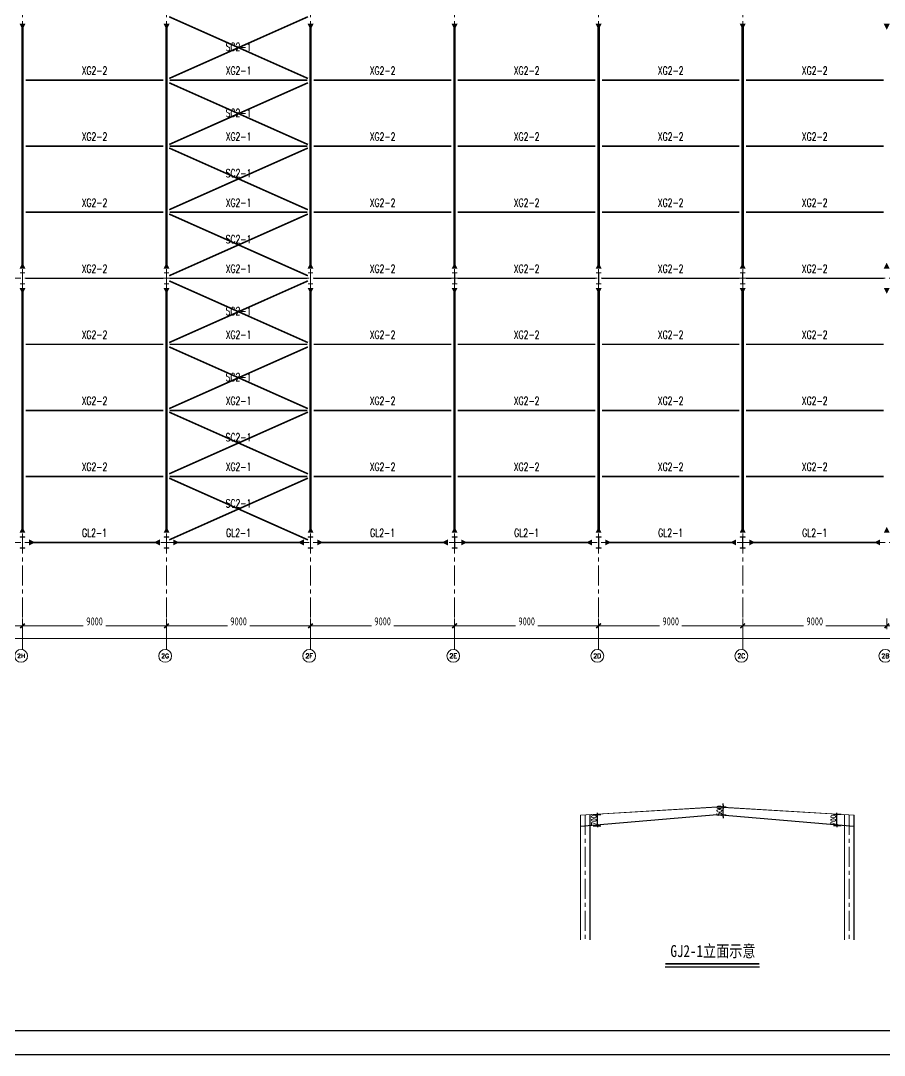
# Model space of a CAD drawing. Extents: x -1201378 to 2367219, y -619313 to 244905.
# Drawn here: x 453129 to 507092, y -96140 to -31504 of the extents above; entities that cross this region are included whole.
import ezdxf
from ezdxf.enums import TextEntityAlignment as Align

# ---------------------------------------------------------------- set-up
doc = ezdxf.new("R2010")
doc.units = 0
doc.header["$LTSCALE"] = 1000
doc.linetypes.add('CENTER', pattern=[2, 1.25, -0.25, 0.25, -0.25])
doc.layers.get('0').update_dxf_attribs({"linetype": 'CONTINUOUS'})
doc.layers.get('Defpoints').update_dxf_attribs({"linetype": 'CONTINUOUS'})
for name, color, linetype in [('0-cxFrame', 155, 'CONTINUOUS'), ('S-DIMZ', 115, 'CONTINUOUS'), ('S-TEXT', 21, 'CONTINUOUS')]:
    doc.layers.add(name, color=color, linetype=linetype)
for name, color, linetype, lineweight in [('0-cxText', 131, 'CONTINUOUS', 25), ('S-axis', 111, 'CONTINUOUS', 0), ('S-bea', 40, 'CONTINUOUS', 0), ('S-col', 2, 'CONTINUOUS', 0), ('S-dote', 5, 'CENTER', 0), ('THIN', 7, 'CONTINUOUS', 0), ('柱间支撑', 6, 'CENTER', 0), ('梁', 4, 'CONTINUOUS', 18)]:
    doc.layers.add(name, color=color, linetype=linetype, lineweight=lineweight)
doc.styles.add('_TCH_AXIS', font='COMPLEX', dxfattribs={"bigfont": 'GBCBIG'})
doc.styles.add('cx_tuming', font='simhei.ttf')
doc.styles.add('cx_tuqian1', font='')
doc.styles.add('SS1', font='tj-romans1.shx', dxfattribs={"width": 0.7, "bigfont": 'tj-hztxt1.shx'})
doc.styles.add('TSSD_Dimension', font='tssdeng.shx', dxfattribs={"width": 0.7, "bigfont": 'hztxt.shx'})
doc.styles.add('TSSD_Rein', font='tj-romans1.shx', dxfattribs={"width": 0.7, "bigfont": 'tj-hztxt.shx'})
doc.styles.add('黑体', font='simhei.ttf', dxfattribs={"width": 0.8})
doc.styles.get('cx_tuqian1').set_extended_font_data('SimSun')
doc.dimstyles.new('S-25-100', dxfattribs={"dimscale": 100, "dimtxt": 3, "dimasz": 1, "dimexe": 2, "dimexo": 0, "dimgap": 0.8, "dimtad": 1, "dimdec": 0, "dimlfac": 0.25, "dimzin": 0, "dimdsep": 46, "dimtxsty": 'SS1', "dimblk1": 'TT', "dimblk2": 'TT', "dimsah": 1, "dimcen": 1, "dimclrd": 256, "dimclre": 256, "dimclrt": 256, "dimadec": 0, "dimazin": 0, "dimtfac": 1, "dimtdec": 0, "dimtix": 1, "dimtmove": 2, "dimatfit": 0, "dimldrblk": 'TT', "dimfxl": 2, "dimtolj": 1, "dimtzin": 0, "dimarcsym": 0})
doc.dimstyles.new('TSSD_200_200', dxfattribs={"dimtxt": 500, "dimasz": 200, "dimexe": 200, "dimexo": 500, "dimgap": 200, "dimtad": 1, "dimdec": 0, "dimzin": 0, "dimdsep": 46, "dimtxsty": 'TSSD_Dimension', "dimblk": 'ARCHTICK', "dimcen": 0, "dimdle": 200, "dimclrt": 7, "dimadec": 0, "dimazin": 0, "dimtfac": 1, "dimtdec": 0, "dimtix": 1, "dimtmove": 2, "dimatfit": 3, "dimfxl": 1, "dimtolj": 1, "dimtzin": 0, "dimarcsym": 0})

# ---------------------------------------------------------------- blocks, each defined once
blk = doc.blocks.new('_ArchTick')
at = {"color": 0, "linetype": 'ByBlock', "const_width": 0.5}
blk.add_lwpolyline([(-0.71, -0.71), (0.71, 0.71)], dxfattribs=at)
blk = doc.blocks.new('*D76')
at = {"layer": 'Defpoints', "color": 0, "transparency": 16777216}
for p in [(-155758, -268348), (-146758, -268348), (-146758, -269308)]:
    blk.add_point(p, dxfattribs=at)
at = {"layer": 'S-axis', "color": 0, "lineweight": -2, "transparency": 16777216}
for p, q in [((-155758, -268848), (-155758, -269508)), ((-146758, -268848), (-146758, -269508)), ((-155958, -269308), (-151957, -269308)), ((-146558, -269308), (-150560, -269308))]:
    blk.add_line(p, q, dxfattribs=at)
at = {"layer": 'S-axis', "color": 0, "lineweight": -2, "transparency": 16777216, "xscale": 200, "yscale": 200, "zscale": 200, "rotation": 180}
blk.add_blockref('_ArchTick', (-155758, -269308), dxfattribs=at)
at = {"layer": 'S-axis', "color": 0, "lineweight": -2, "transparency": 16777216, "xscale": 200, "yscale": 200, "zscale": 200}
blk.add_blockref('_ArchTick', (-146758, -269308), dxfattribs=at)
at = {"layer": 'S-axis', "color": 7, "transparency": 16777216, "insert": (-151258, -269033), "char_height": 500, "attachment_point": 5, "style": 'TSSD_Dimension'}
blk.add_mtext('\\A1;9000', dxfattribs=at)
blk = doc.blocks.new('*D77')
at = {"layer": 'Defpoints', "color": 0, "transparency": 16777216}
for p in [(-146758, -268348), (-137758, -268348), (-137758, -269308)]:
    blk.add_point(p, dxfattribs=at)
at = {"layer": 'S-axis', "color": 0, "lineweight": -2, "transparency": 16777216}
for p, q in [((-146758, -268848), (-146758, -269508)), ((-137758, -268848), (-137758, -269508)), ((-146958, -269308), (-142957, -269308)), ((-137558, -269308), (-141560, -269308))]:
    blk.add_line(p, q, dxfattribs=at)
at = {"layer": 'S-axis', "color": 0, "lineweight": -2, "transparency": 16777216, "xscale": 200, "yscale": 200, "zscale": 200, "rotation": 180}
blk.add_blockref('_ArchTick', (-146758, -269308), dxfattribs=at)
at = {"layer": 'S-axis', "color": 0, "lineweight": -2, "transparency": 16777216, "xscale": 200, "yscale": 200, "zscale": 200}
blk.add_blockref('_ArchTick', (-137758, -269308), dxfattribs=at)
at = {"layer": 'S-axis', "color": 7, "transparency": 16777216, "insert": (-142258, -269033), "char_height": 500, "attachment_point": 5, "style": 'TSSD_Dimension'}
blk.add_mtext('\\A1;9000', dxfattribs=at)
blk = doc.blocks.new('*D78')
at = {"layer": 'Defpoints', "color": 0, "transparency": 16777216}
for p in [(-137758, -268348), (-128758, -268348), (-128758, -269308)]:
    blk.add_point(p, dxfattribs=at)
at = {"layer": 'S-axis', "color": 0, "lineweight": -2, "transparency": 16777216}
for p, q in [((-137758, -268848), (-137758, -269508)), ((-128758, -268848), (-128758, -269508)), ((-137958, -269308), (-133957, -269308)), ((-128558, -269308), (-132560, -269308))]:
    blk.add_line(p, q, dxfattribs=at)
at = {"layer": 'S-axis', "color": 0, "lineweight": -2, "transparency": 16777216, "xscale": 200, "yscale": 200, "zscale": 200, "rotation": 180}
blk.add_blockref('_ArchTick', (-137758, -269308), dxfattribs=at)
at = {"layer": 'S-axis', "color": 0, "lineweight": -2, "transparency": 16777216, "xscale": 200, "yscale": 200, "zscale": 200}
blk.add_blockref('_ArchTick', (-128758, -269308), dxfattribs=at)
at = {"layer": 'S-axis', "color": 7, "transparency": 16777216, "insert": (-133258, -269033), "char_height": 500, "attachment_point": 5, "style": 'TSSD_Dimension'}
blk.add_mtext('\\A1;9000', dxfattribs=at)
blk = doc.blocks.new('*D79')
at = {"layer": 'Defpoints', "color": 0, "transparency": 16777216}
for p in [(-128758, -268348), (-119758, -268348), (-119758, -269308)]:
    blk.add_point(p, dxfattribs=at)
at = {"layer": 'S-axis', "color": 0, "lineweight": -2, "transparency": 16777216}
for p, q in [((-128758, -268848), (-128758, -269508)), ((-119758, -268848), (-119758, -269508)), ((-128958, -269308), (-124957, -269308)), ((-119558, -269308), (-123560, -269308))]:
    blk.add_line(p, q, dxfattribs=at)
at = {"layer": 'S-axis', "color": 0, "lineweight": -2, "transparency": 16777216, "xscale": 200, "yscale": 200, "zscale": 200, "rotation": 180}
blk.add_blockref('_ArchTick', (-128758, -269308), dxfattribs=at)
at = {"layer": 'S-axis', "color": 0, "lineweight": -2, "transparency": 16777216, "xscale": 200, "yscale": 200, "zscale": 200}
blk.add_blockref('_ArchTick', (-119758, -269308), dxfattribs=at)
at = {"layer": 'S-axis', "color": 7, "transparency": 16777216, "insert": (-124258, -269033), "char_height": 500, "attachment_point": 5, "style": 'TSSD_Dimension'}
blk.add_mtext('\\A1;9000', dxfattribs=at)
blk = doc.blocks.new('*D80')
at = {"layer": 'Defpoints', "color": 0, "transparency": 16777216}
for p in [(-119758, -268348), (-110758, -268348), (-110758, -269308)]:
    blk.add_point(p, dxfattribs=at)
at = {"layer": 'S-axis', "color": 0, "lineweight": -2, "transparency": 16777216}
for p, q in [((-119758, -268848), (-119758, -269508)), ((-110758, -268848), (-110758, -269508)), ((-119958, -269308), (-115957, -269308)), ((-110558, -269308), (-114560, -269308))]:
    blk.add_line(p, q, dxfattribs=at)
at = {"layer": 'S-axis', "color": 0, "lineweight": -2, "transparency": 16777216, "xscale": 200, "yscale": 200, "zscale": 200, "rotation": 180}
blk.add_blockref('_ArchTick', (-119758, -269308), dxfattribs=at)
at = {"layer": 'S-axis', "color": 0, "lineweight": -2, "transparency": 16777216, "xscale": 200, "yscale": 200, "zscale": 200}
blk.add_blockref('_ArchTick', (-110758, -269308), dxfattribs=at)
at = {"layer": 'S-axis', "color": 7, "transparency": 16777216, "insert": (-115258, -269033), "char_height": 500, "attachment_point": 5, "style": 'TSSD_Dimension'}
blk.add_mtext('\\A1;9000', dxfattribs=at)
blk = doc.blocks.new('*D81')
at = {"layer": 'Defpoints', "color": 0, "transparency": 16777216}
for p in [(-110758, -268348), (-101758, -268348), (-101758, -269308)]:
    blk.add_point(p, dxfattribs=at)
at = {"layer": 'S-axis', "color": 0, "lineweight": -2, "transparency": 16777216}
for p, q in [((-110758, -268848), (-110758, -269508)), ((-101758, -268848), (-101758, -269508)), ((-110958, -269308), (-106957, -269308)), ((-101558, -269308), (-105560, -269308))]:
    blk.add_line(p, q, dxfattribs=at)
at = {"layer": 'S-axis', "color": 0, "lineweight": -2, "transparency": 16777216, "xscale": 200, "yscale": 200, "zscale": 200, "rotation": 180}
blk.add_blockref('_ArchTick', (-110758, -269308), dxfattribs=at)
at = {"layer": 'S-axis', "color": 0, "lineweight": -2, "transparency": 16777216, "xscale": 200, "yscale": 200, "zscale": 200}
blk.add_blockref('_ArchTick', (-101758, -269308), dxfattribs=at)
at = {"layer": 'S-axis', "color": 7, "transparency": 16777216, "insert": (-106258, -269033), "char_height": 500, "attachment_point": 5, "style": 'TSSD_Dimension'}
blk.add_mtext('\\A1;9000', dxfattribs=at)
blk = doc.blocks.new('*D82')
at = {"layer": 'Defpoints', "color": 0, "transparency": 16777216}
for p in [(-101758, -268348), (-92758, -268348), (-92758, -269308)]:
    blk.add_point(p, dxfattribs=at)
at = {"layer": 'S-axis', "color": 0, "lineweight": -2, "transparency": 16777216}
for p, q in [((-101758, -268848), (-101758, -269508)), ((-92758, -268848), (-92758, -269508)), ((-101958, -269308), (-97957, -269308)), ((-92558, -269308), (-96560, -269308))]:
    blk.add_line(p, q, dxfattribs=at)
at = {"layer": 'S-axis', "color": 0, "lineweight": -2, "transparency": 16777216, "xscale": 200, "yscale": 200, "zscale": 200, "rotation": 180}
blk.add_blockref('_ArchTick', (-101758, -269308), dxfattribs=at)
at = {"layer": 'S-axis', "color": 0, "lineweight": -2, "transparency": 16777216, "xscale": 200, "yscale": 200, "zscale": 200}
blk.add_blockref('_ArchTick', (-92758, -269308), dxfattribs=at)
at = {"layer": 'S-axis', "color": 7, "transparency": 16777216, "insert": (-97258, -269033), "char_height": 500, "attachment_point": 5, "style": 'TSSD_Dimension'}
blk.add_mtext('\\A1;9000', dxfattribs=at)
blk = doc.blocks.new('*D83')
at = {"layer": 'Defpoints', "color": 0, "transparency": 16777216}
for p in [(-92758, -268348), (-83758, -268348), (-83758, -269308)]:
    blk.add_point(p, dxfattribs=at)
at = {"layer": 'S-axis', "color": 0, "lineweight": -2, "transparency": 16777216}
for p, q in [((-92758, -268848), (-92758, -269508)), ((-83758, -268848), (-83758, -269508)), ((-92958, -269308), (-88957, -269308)), ((-83558, -269308), (-87560, -269308))]:
    blk.add_line(p, q, dxfattribs=at)
at = {"layer": 'S-axis', "color": 0, "lineweight": -2, "transparency": 16777216, "xscale": 200, "yscale": 200, "zscale": 200, "rotation": 180}
blk.add_blockref('_ArchTick', (-92758, -269308), dxfattribs=at)
at = {"layer": 'S-axis', "color": 0, "lineweight": -2, "transparency": 16777216, "xscale": 200, "yscale": 200, "zscale": 200}
blk.add_blockref('_ArchTick', (-83758, -269308), dxfattribs=at)
at = {"layer": 'S-axis', "color": 7, "transparency": 16777216, "insert": (-88258, -269033), "char_height": 500, "attachment_point": 5, "style": 'TSSD_Dimension'}
blk.add_mtext('\\A1;9000', dxfattribs=at)
blk = doc.blocks.new('*D92')
at = {"layer": 'Defpoints', "color": 0, "transparency": 16777216}
for p in [(-240958, -268448), (-82958, -268448), (-82958, -270108)]:
    blk.add_point(p, dxfattribs=at)
at = {"layer": 'S-axis', "color": 0, "lineweight": -2, "transparency": 16777216}
for p, q in [((-240958, -268948), (-240958, -270308)), ((-82958, -268948), (-82958, -270308)), ((-241158, -270108), (-162899, -270108)), ((-82758, -270108), (-161018, -270108))]:
    blk.add_line(p, q, dxfattribs=at)
at = {"layer": 'S-axis', "color": 0, "lineweight": -2, "transparency": 16777216, "xscale": 200, "yscale": 200, "zscale": 200, "rotation": 180}
blk.add_blockref('_ArchTick', (-240958, -270108), dxfattribs=at)
at = {"layer": 'S-axis', "color": 0, "lineweight": -2, "transparency": 16777216, "xscale": 200, "yscale": 200, "zscale": 200}
blk.add_blockref('_ArchTick', (-82958, -270108), dxfattribs=at)
at = {"layer": 'S-axis', "color": 7, "transparency": 16777216, "insert": (-161958, -269833), "char_height": 500, "attachment_point": 5, "style": 'TSSD_Dimension'}
blk.add_mtext('\\A1;158000', dxfattribs=at)
blk = doc.blocks.new('nt66')
at = {"layer": 'S-col'}
blk.add_lwpolyline([(-195790, 766820), (-195490, 766820), (-195490, 766808), (-195636, 766808), (-195636, 766132), (-195490, 766132), (-195490, 766120), (-195790, 766120), (-195790, 766132), (-195644, 766132), (-195644, 766808), (-195790, 766808)], close=True, dxfattribs=at)
blk = doc.blocks.new('33333')
for p in [(3786, -109900), (12786, -109900), (21786, -109900), (30786, -109900), (39786, -109900), (48786, -109900), (3786, -126400), (12786, -126400), (21786, -126400), (30786, -126400), (39786, -126400), (48786, -126400)]:
    blk.add_blockref('nt66', p)
blk = doc.blocks.new('TK22.A0 L(Dragon)')
at = {"layer": '0-cxFrame', "color": 7, "const_width": 0.5}
blk.add_lwpolyline([(0, 0), (-1486, 0), (-1486, 841), (0, 841)], close=True, dxfattribs=at)
at = {"layer": '0-cxFrame', "const_width": 0.5}
blk.add_lwpolyline([(-80, 10), (-1466, 10), (-1466, 831), (-80, 831)], close=True, dxfattribs=at)
at = {"style": '黑体', "flags": 4}
blk.add_attdef('图幅', text='', height=3.3, dxfattribs=at).set_placement((-40, 3), align=Align.RIGHT)
at = {"layer": '0-cxText', "flags": 4}
for tag, height, style, p in [('建设单位', 3.5, 'cx_tuming', (-45, 240)), ('项目名称', 3.5, 'cx_tuming', (-45, 210)), ('子项名称', 3.5, 'cx_tuming', (-45, 180)), ('工程编号', 3.3, 'cx_tuqian1', (-35, 165)), ('图名1', 3.5, 'cx_tuming', (-45, 87)), ('图名2', 3.5, 'cx_tuming', (-45, 79)), ('图名3', 3.5, 'cx_tuming', (-45, 71)), ('出图日期', 3.3, 'cx_tuqian1', (-39, 60)), ('专业', 3.3, 'cx_tuqian1', (-55, 52)), ('图号', 3.3, 'cx_tuqian1', (-55, 44)), ('版次', 3.3, 'cx_tuqian1', (-20, 44))]:
    blk.add_attdef(tag, text='', height=height, dxfattribs=dict(at, style=style)).set_placement(p, align=Align.MIDDLE)
at = {"layer": 'Defpoints', "color": 6, "flags": 4}
for tag, height, style, p in [('tufu', 3.3, '黑体', (-12, 12)), ('dwfname', 4, 'cx_tuqian1', (-80, 3))]:
    blk.add_attdef(tag, text='', height=height, dxfattribs=dict(at, style=style)).set_placement(p, align=Align.RIGHT)
blk = doc.blocks.new('TT')
blk.add_line((-0.97, 0), (0.97, 0))
at = {"const_width": 0.45}
blk.add_lwpolyline([(-0.44, -0.44), (0.44, 0.44)], dxfattribs=at)
blk = doc.blocks.new('*D5367')
at = {"layer": 'Defpoints', "color": 0, "transparency": 16777216}
for p in [(496652, -80616), (497017, -80616), (496652, -81116)]:
    blk.add_point(p, dxfattribs=at)
at = {"layer": 'S-DIMZ', "lineweight": -2, "transparency": 16777216}
for p, q in [((496852, -80616), (497217, -80616)), ((497017, -80516), (497017, -80416)), ((497017, -81116), (497017, -80616)), ((496852, -81116), (497217, -81116)), ((497017, -81216), (497017, -81316))]:
    blk.add_line(p, q, dxfattribs=at)
at = {"layer": 'S-DIMZ', "lineweight": -2, "transparency": 16777216, "xscale": 100, "yscale": 100, "zscale": 100}
for p, rotation in [((497017, -80616), 270), ((497017, -81116), 90)]:
    blk.add_blockref('TT', p, dxfattribs=dict(at, rotation=rotation))
at = {"layer": 'S-DIMZ', "transparency": 16777216, "insert": (496787, -80866), "char_height": 300, "attachment_point": 5, "rotation": 90, "style": 'SS1'}
blk.add_mtext('\\A1;500', dxfattribs=at)
blk = doc.blocks.new('*D5368')
at = {"layer": 'Defpoints', "color": 0, "transparency": 16777216}
for p in [(488702, -81093), (489177, -81093), (488702, -81794)]:
    blk.add_point(p, dxfattribs=at)
at = {"layer": 'S-DIMZ', "lineweight": -2, "transparency": 16777216}
for p, q in [((488902, -81093), (489377, -81093)), ((489177, -81694), (489177, -81193)), ((488902, -81794), (489377, -81794))]:
    blk.add_line(p, q, dxfattribs=at)
at = {"layer": 'S-DIMZ', "lineweight": -2, "transparency": 16777216, "xscale": 100, "yscale": 100, "zscale": 100}
for p, rotation in [((489177, -81093), 90), ((489177, -81794), 270)]:
    blk.add_blockref('TT', p, dxfattribs=dict(at, rotation=rotation))
at = {"layer": 'S-DIMZ', "transparency": 16777216, "insert": (488947, -81444), "char_height": 300, "attachment_point": 5, "rotation": 90, "style": 'SS1'}
blk.add_mtext('\\A1;700', dxfattribs=at)
blk = doc.blocks.new('*D5364')
at = {"layer": 'Defpoints', "color": 0, "transparency": 16777216}
for p in [(504127, -81093), (504602, -81093), (504602, -81794)]:
    blk.add_point(p, dxfattribs=at)
at = {"layer": 'S-DIMZ', "lineweight": -2, "transparency": 16777216}
for p, q in [((504402, -81093), (503927, -81093)), ((504127, -81694), (504127, -81193)), ((504402, -81794), (503927, -81794))]:
    blk.add_line(p, q, dxfattribs=at)
at = {"layer": 'S-DIMZ', "lineweight": -2, "transparency": 16777216, "xscale": 100, "yscale": 100, "zscale": 100}
for p, rotation in [((504127, -81093), 90), ((504127, -81794), 270)]:
    blk.add_blockref('TT', p, dxfattribs=dict(at, rotation=rotation))
at = {"layer": 'S-DIMZ', "transparency": 16777216, "insert": (503897, -81444), "char_height": 300, "attachment_point": 5, "rotation": 90, "style": 'SS1'}
blk.add_mtext('\\A1;700', dxfattribs=at)
blk = doc.blocks.new('2#轴网')
at = {"layer": 'S-axis'}
for centre in [(-146843.4, -271187), (-137843.4, -271187), (-128843.4, -271187), (-119843.4, -271187), (-110843.4, -271187), (-101843.4, -271187), (-92843.4, -271187)]:
    blk.add_circle(centre, 400, dxfattribs=at)
at = {"layer": 'S-dote'}
for p, q in [((-146758.5, -270787), (-146758.5, -175298.2)), ((-137758.5, -270787), (-137758.5, -175298.2)), ((-128758.5, -270787), (-128758.5, -175298.2)), ((-119758.5, -270787), (-119758.5, -175298.2)), ((-110758.5, -270787), (-110758.5, -175298.2)), ((-101758.5, -270787), (-101758.5, -175298.2)), ((-74854.3, -247598.2), (-251154.3, -247598.2)), ((-74854.3, -264098.2), (-251154.3, -264098.2))]:
    blk.add_line(p, q, dxfattribs=at)
at = {"layer": 'S-axis', "style": '_TCH_AXIS'}
for s, height, p, p2 in [('2H', 260.31, (-147091.3, -271317.2), (-146595.5, -271317.2)), ('2G', 270.86, (-138088.4, -271322.5), (-137598.3, -271322.5)), ('2F', 282.17, (-129085.2, -271328.1), (-128601.5, -271328.1)), ('2E', 282.17, (-120085.2, -271328.1), (-119601.5, -271328.1)), ('2D', 276.42, (-111086.9, -271325.3), (-110599.9, -271325.3)), ('2C', 288.12, (-102083.5, -271331.1), (-101603.3, -271331.1)), ('2B', 276.42, (-93086.9, -271325.3), (-92599.9, -271325.3))]:
    blk.add_text(s, height=height, dxfattribs=at).set_placement(p, p2, align=Align.FIT)
at = {"layer": 'S-axis'}
for base, p1, p2, picture, middle in [((-82958.5, -270108.2), (-240958.5, -268448.2), (-82958.5, -268448.2), '*D92', (-161958.5, -269833.2)), ((-146758.5, -269308.2), (-155758.5, -268348.2), (-146758.5, -268348.2), '*D76', (-151258.5, -269033.2)), ((-137758.5, -269308.2), (-146758.5, -268348.2), (-137758.5, -268348.2), '*D77', (-142258.5, -269033.2)), ((-128758.5, -269308.2), (-137758.5, -268348.2), (-128758.5, -268348.2), '*D78', (-133258.5, -269033.2)), ((-119758.5, -269308.2), (-128758.5, -268348.2), (-119758.5, -268348.2), '*D79', (-124258.5, -269033.2)), ((-110758.5, -269308.2), (-119758.5, -268348.2), (-110758.5, -268348.2), '*D80', (-115258.5, -269033.2)), ((-101758.5, -269308.2), (-110758.5, -268348.2), (-101758.5, -268348.2), '*D81', (-106258.5, -269033.2)), ((-92758.5, -269308.2), (-101758.5, -268348.2), (-92758.5, -268348.2), '*D82', (-97258.5, -269033.2)), ((-83758.5, -269308.2), (-92758.5, -268348.2), (-83758.5, -268348.2), '*D83', (-88258.5, -269033.2))]:
    dim = blk.add_linear_dim(base=base, p1=p1, p2=p2, angle=0, dimstyle='TSSD_200_200', dxfattribs=at)
    dim.commit()
    dim.dimension.update_dxf_attribs({"geometry": picture, "text_midpoint": middle, "dimtype": 161})

msp = doc.modelspace()

# ---------------------------------------------------------------- linework, layer by layer
at = {"layer": 'S-bea'}
for points in [[(453241.5, -31698.2, 375, 0, 0), (453241.5, -32073.2, 375, 0, 0)], [(462241.5, -31698.2, 375, 0, 0), (462241.5, -32073.2, 375, 0, 0)], [(471241.5, -31698.2, 375, 0, 0), (471241.5, -32073.2, 375, 0, 0)], [(480241.5, -31698.2, 375, 0, 0), (480241.5, -32073.2, 375, 0, 0)], [(489241.5, -31698.2, 375, 0, 0), (489241.5, -32073.2, 375, 0, 0)], [(498241.5, -31698.2, 375, 0, 0), (498241.5, -32073.2, 375, 0, 0)], [(507241.5, -31698.2, 375, 0, 0), (507241.5, -32073.2, 375, 0, 0)], [(453241.5, -46998.2, 375, 0, 0), (453241.5, -46623.2, 375, 0, 0)], [(462241.5, -46998.2, 375, 0, 0), (462241.5, -46623.2, 375, 0, 0)], [(471241.5, -46998.2, 375, 0, 0), (471241.5, -46623.2, 375, 0, 0)], [(480241.5, -46998.2, 375, 0, 0), (480241.5, -46623.2, 375, 0, 0)], [(489241.5, -46998.2, 375, 0, 0), (489241.5, -46623.2, 375, 0, 0)], [(498241.5, -46998.2, 375, 0, 0), (498241.5, -46623.2, 375, 0, 0)], [(507241.5, -46998.2, 375, 0, 0), (507241.5, -46623.2, 375, 0, 0)], [(453241.5, -48198.2, 375, 0, 0), (453241.5, -48573.2, 375, 0, 0)], [(462241.5, -48198.2, 375, 0, 0), (462241.5, -48573.2, 375, 0, 0)], [(471241.5, -48198.2, 375, 0, 0), (471241.5, -48573.2, 375, 0, 0)], [(480241.5, -48198.2, 375, 0, 0), (480241.5, -48573.2, 375, 0, 0)], [(489241.5, -48198.2, 375, 0, 0), (489241.5, -48573.2, 375, 0, 0)], [(498241.5, -48198.2, 375, 0, 0), (498241.5, -48573.2, 375, 0, 0)], [(507241.5, -48198.2, 375, 0, 0), (507241.5, -48573.2, 375, 0, 0)], [(453241.5, -63498.2, 375, 0, 0), (453241.5, -63123.2, 375, 0, 0)], [(462241.5, -63498.2, 375, 0, 0), (462241.5, -63123.2, 375, 0, 0)], [(471241.5, -63498.2, 375, 0, 0), (471241.5, -63123.2, 375, 0, 0)], [(480241.5, -63498.2, 375, 0, 0), (480241.5, -63123.2, 375, 0, 0)], [(489241.5, -63498.2, 375, 0, 0), (489241.5, -63123.2, 375, 0, 0)], [(498241.5, -63498.2, 375, 0, 0), (498241.5, -63123.2, 375, 0, 0)], [(507241.5, -63498.2, 375, 0, 0), (507241.5, -63123.2, 375, 0, 0)], [(453656.5, -64098.2, 375, 0, 0), (454031.5, -64098.2, 375, 0, 0)], [(461826.5, -64098.2, 375, 0, 0), (461451.5, -64098.2, 375, 0, 0)], [(462656.5, -64098.2, 375, 0, 0), (463031.5, -64098.2, 375, 0, 0)], [(470826.5, -64098.2, 375, 0, 0), (470451.5, -64098.2, 375, 0, 0)], [(471656.5, -64098.2, 375, 0, 0), (472031.5, -64098.2, 375, 0, 0)], [(479826.5, -64098.2, 375, 0, 0), (479451.5, -64098.2, 375, 0, 0)], [(480656.5, -64098.2, 375, 0, 0), (481031.5, -64098.2, 375, 0, 0)], [(488826.5, -64098.2, 375, 0, 0), (488451.5, -64098.2, 375, 0, 0)], [(489656.5, -64098.2, 375, 0, 0), (490031.5, -64098.2, 375, 0, 0)], [(497826.5, -64098.2, 375, 0, 0), (497451.5, -64098.2, 375, 0, 0)], [(498656.5, -64098.2, 375, 0, 0), (499031.5, -64098.2, 375, 0, 0)], [(506826.5, -64098.2, 375, 0, 0), (506451.5, -64098.2, 375, 0, 0)]]:
    msp.add_lwpolyline(points, format="xyseb", dxfattribs=at)
at = {"layer": 'S-bea', "const_width": 150}
for points in [[(453241.5, -31698.2), (453241.5, -46998.2)], [(462241.5, -31698.2), (462241.5, -46998.2)], [(471241.5, -31698.2), (471241.5, -46998.2)], [(480241.5, -31698.2), (480241.5, -46998.2)], [(489241.5, -31698.2), (489241.5, -46998.2)], [(498241.5, -31698.2), (498241.5, -46998.2)], [(453241.5, -48198.2), (453241.5, -63498.2)], [(462241.5, -48198.2), (462241.5, -63498.2)], [(471241.5, -48198.2), (471241.5, -63498.2)], [(480241.5, -48198.2), (480241.5, -63498.2)], [(489241.5, -48198.2), (489241.5, -63498.2)], [(498241.5, -48198.2), (498241.5, -63498.2)]]:
    msp.add_lwpolyline(points, dxfattribs=at)
at = {"layer": 'S-col'}
for p, q in [((488102, -81129.5), (488102, -88916.4)), ((488114, -81830.8), (496652, -81103.3)), ((488114, -81844.8), (496652, -81117.4)), ((488114, -81128.8), (488114, -88916.4)), ((488690, -81094.2), (488690, -88916.4)), ((488702, -81093.5), (488702, -88916.4)), ((496652, -81103.3), (505190, -81830.8)), ((496652, -81117.4), (505190, -81844.8)), ((504602, -81093.5), (504602, -88916.4)), ((504614, -81094.2), (504614, -88916.4)), ((505190, -81128.8), (505190, -88916.4)), ((505202, -81129.5), (505202, -88916.4))]:
    msp.add_line(p, q, dxfattribs=at)
for points in [[(505202, -81129.5), (496652, -80616.5), (488102, -81129.5)], [(505201.1, -81143.5), (496652, -80630.5), (488102.8, -81143.5)]]:
    msp.add_lwpolyline(points, dxfattribs=at)
at = {"layer": 'S-dote'}
for p, q in [((488402, -81111.5), (488402, -88916.4)), ((504902, -81111.5), (504902, -88916.4))]:
    msp.add_line(p, q, dxfattribs=at)
at = {"layer": 'S-TEXT', "const_width": 100}
msp.add_lwpolyline([(493401.2, -90417.6), (499284.2, -90417.6)], dxfattribs=at)
at = {"layer": 'S-TEXT'}
msp.add_lwpolyline([(493401.2, -90617.6), (499284.2, -90617.6)], dxfattribs=at)
at = {"layer": '柱间支撑', "linetype": 'Continuous', "const_width": 100}
for points in [[(462408.4, -35112.9), (471074.7, -31258.5)], [(462408.4, -31258.5), (471074.7, -35112.9)], [(453441.5, -35223.2), (462041.5, -35223.2)], [(462408.4, -39237.9), (471074.7, -35383.5)], [(462408.4, -35383.5), (471074.7, -39237.9)], [(462441.5, -35223.2), (471041.5, -35223.2)], [(471441.5, -35223.2), (480041.5, -35223.2)], [(480441.5, -35223.2), (489041.5, -35223.2)], [(489441.5, -35223.2), (498041.5, -35223.2)], [(498441.5, -35223.2), (507041.5, -35223.2)], [(453441.5, -39348.2), (462041.5, -39348.2)], [(462408.4, -39458.5), (471074.7, -43312.9)], [(462408.4, -43312.9), (471074.7, -39458.5)], [(462441.5, -39348.2), (471041.5, -39348.2)], [(471441.5, -39348.2), (480041.5, -39348.2)], [(480441.5, -39348.2), (489041.5, -39348.2)], [(489441.5, -39348.2), (498041.5, -39348.2)], [(498441.5, -39348.2), (507041.5, -39348.2)], [(453441.5, -43473.2), (462041.5, -43473.2)], [(462408.4, -43583.5), (471074.7, -47437.9)], [(462408.4, -47437.9), (471074.7, -43583.5)], [(462441.5, -43473.2), (471041.5, -43473.2)], [(471441.5, -43473.2), (480041.5, -43473.2)], [(480441.5, -43473.2), (489041.5, -43473.2)], [(489441.5, -43473.2), (498041.5, -43473.2)], [(498441.5, -43473.2), (507041.5, -43473.2)], [(453441.5, -47598.2), (462041.5, -47598.2)], [(462408.4, -51612.9), (471074.7, -47758.5)], [(462408.4, -47758.5), (471074.7, -51612.9)], [(462441.5, -47598.2), (471041.5, -47598.2)], [(471441.5, -47598.2), (480041.5, -47598.2)], [(480441.5, -47598.2), (489041.5, -47598.2)], [(489441.5, -47598.2), (498041.5, -47598.2)], [(498441.5, -47598.2), (507041.5, -47598.2)], [(453441.5, -51723.2), (462041.5, -51723.2)], [(462441.5, -51723.2), (471041.5, -51723.2)], [(471441.5, -51723.2), (480041.5, -51723.2)], [(480441.5, -51723.2), (489041.5, -51723.2)], [(489441.5, -51723.2), (498041.5, -51723.2)], [(498441.5, -51723.2), (507041.5, -51723.2)], [(462408.4, -55737.9), (471074.7, -51883.5)], [(462408.4, -51883.5), (471074.7, -55737.9)], [(453441.5, -55848.2), (462041.5, -55848.2)], [(462408.4, -55958.5), (471074.7, -59812.9)], [(462408.4, -59812.9), (471074.7, -55958.5)], [(462441.5, -55848.2), (471041.5, -55848.2)], [(471441.5, -55848.2), (480041.5, -55848.2)], [(480441.5, -55848.2), (489041.5, -55848.2)], [(489441.5, -55848.2), (498041.5, -55848.2)], [(498441.5, -55848.2), (507041.5, -55848.2)], [(453441.5, -59973.2), (462041.5, -59973.2)], [(462408.4, -60083.5), (471074.7, -63937.9)], [(462408.4, -63937.9), (471074.7, -60083.5)], [(462441.5, -59973.2), (471041.5, -59973.2)], [(471441.5, -59973.2), (480041.5, -59973.2)], [(480441.5, -59973.2), (489041.5, -59973.2)], [(489441.5, -59973.2), (498041.5, -59973.2)], [(498441.5, -59973.2), (507041.5, -59973.2)]]:
    msp.add_lwpolyline(points, dxfattribs=at)
at = {"layer": '梁', "linetype": 'Continuous', "const_width": 100}
for points in [[(453656.5, -64098.2), (461826.5, -64098.2)], [(462656.5, -64098.2), (470826.5, -64098.2)], [(471656.5, -64098.2), (479826.5, -64098.2)], [(480656.5, -64098.2), (488826.5, -64098.2)], [(489656.5, -64098.2), (497826.5, -64098.2)], [(498656.5, -64098.2), (506826.5, -64098.2)]]:
    msp.add_lwpolyline(points, dxfattribs=at)

# ---------------------------------------------------------------- block references
at = {"layer": '0-cxFrame', "xscale": 150, "yscale": 150, "zscale": 150}
msp.add_blockref('TK22.A0 L(Dragon)', (549426.9, -96102.2), dxfattribs=at)
at = {"layer": 'S-axis'}
msp.add_blockref('2#轴网', (600000, 200000), dxfattribs=at)
at = {"layer": 'S-col'}
msp.add_blockref('33333', (645095.7, -704168.2), dxfattribs=at)

# ---------------------------------------------------------------- texts
at = {"layer": 'S-TEXT', "style": '黑体', "width": 0.8}
msp.add_text('GJ2-1立面示意', height=750, dxfattribs=at).set_placement((496383.2, -90225.5), align=Align.BOTTOM_CENTER)
at = {"layer": 'THIN', "style": 'TSSD_Rein', "width": 0.7}
for s, p in [('SC2-1', (466739.9, -33543.4)), ('XG2-2', (457741.5, -35023.2)), ('XG2-1', (466741.5, -35023.2)), ('XG2-2', (475741.5, -35023.2)), ('XG2-2', (484741.5, -35023.2)), ('XG2-2', (493741.5, -35023.2)), ('XG2-2', (502741.5, -35023.2)), ('SC2-1', (466739.9, -37668.4)), ('XG2-2', (457741.5, -39148.2)), ('XG2-1', (466741.5, -39148.2)), ('XG2-2', (475741.5, -39148.2)), ('XG2-2', (484741.5, -39148.2)), ('XG2-2', (493741.5, -39148.2)), ('XG2-2', (502741.5, -39148.2)), ('SC2-1', (466739.9, -41431.8)), ('XG2-2', (457741.5, -43273.2)), ('XG2-1', (466741.5, -43273.2)), ('XG2-2', (475741.5, -43273.2)), ('XG2-2', (484741.5, -43273.2)), ('XG2-2', (493741.5, -43273.2)), ('XG2-2', (502741.5, -43273.2)), ('SC2-1', (466739.9, -45556.8)), ('XG2-2', (457741.5, -47398.2)), ('XG2-1', (466741.5, -47398.2)), ('XG2-2', (475741.5, -47398.2)), ('XG2-2', (484741.5, -47398.2)), ('XG2-2', (493741.5, -47398.2)), ('XG2-2', (502741.5, -47398.2)), ('SC2-1', (466739.9, -50043.4)), ('XG2-2', (457741.5, -51523.2)), ('XG2-1', (466741.5, -51523.2)), ('XG2-2', (475741.5, -51523.2)), ('XG2-2', (484741.5, -51523.2)), ('XG2-2', (493741.5, -51523.2)), ('XG2-2', (502741.5, -51523.2)), ('SC2-1', (466739.9, -54168.4)), ('XG2-2', (457741.5, -55648.2)), ('XG2-1', (466741.5, -55648.2)), ('XG2-2', (475741.5, -55648.2)), ('XG2-2', (484741.5, -55648.2)), ('XG2-2', (493741.5, -55648.2)), ('XG2-2', (502741.5, -55648.2)), ('SC2-1', (466739.9, -57931.8)), ('XG2-2', (457741.5, -59773.2)), ('XG2-1', (466741.5, -59773.2)), ('XG2-2', (475741.5, -59773.2)), ('XG2-2', (484741.5, -59773.2)), ('XG2-2', (493741.5, -59773.2)), ('XG2-2', (502741.5, -59773.2)), ('SC2-1', (466739.9, -62056.8)), ('GL2-1', (457741.5, -63898.2)), ('GL2-1', (466741.5, -63898.2)), ('GL2-1', (475741.5, -63898.2)), ('GL2-1', (484741.5, -63898.2)), ('GL2-1', (493741.5, -63898.2)), ('GL2-1', (502741.5, -63898.2))]:
    msp.add_text(s, height=500, dxfattribs=at).set_placement(p, align=Align.BOTTOM_CENTER)

# ---------------------------------------------------------------- dimensions: what is measured, and where the dimension line sits
at = {"layer": 'S-DIMZ'}
for base, p1, p2, picture, middle in [((497017, -80616.5), (496652, -81116.4), (496652, -80616.5), '*D5367', (496787, -80866.4)), ((489177, -81093.5), (488702, -81793.7), (488702, -81093.5), '*D5368', (488947, -81443.6)), ((504126.9, -81093.5), (504602, -81793.7), (504602, -81093.5), '*D5364', (503896.9, -81443.6))]:
    dim = msp.add_linear_dim(base=base, p1=p1, p2=p2, angle=90, dimstyle='S-25-100', override={"dimexo": 2, "dimlfac": 1}, dxfattribs=at)
    dim.commit()
    dim.dimension.update_dxf_attribs({"geometry": picture, "text_midpoint": middle})

doc.saveas('drawing.dxf')
